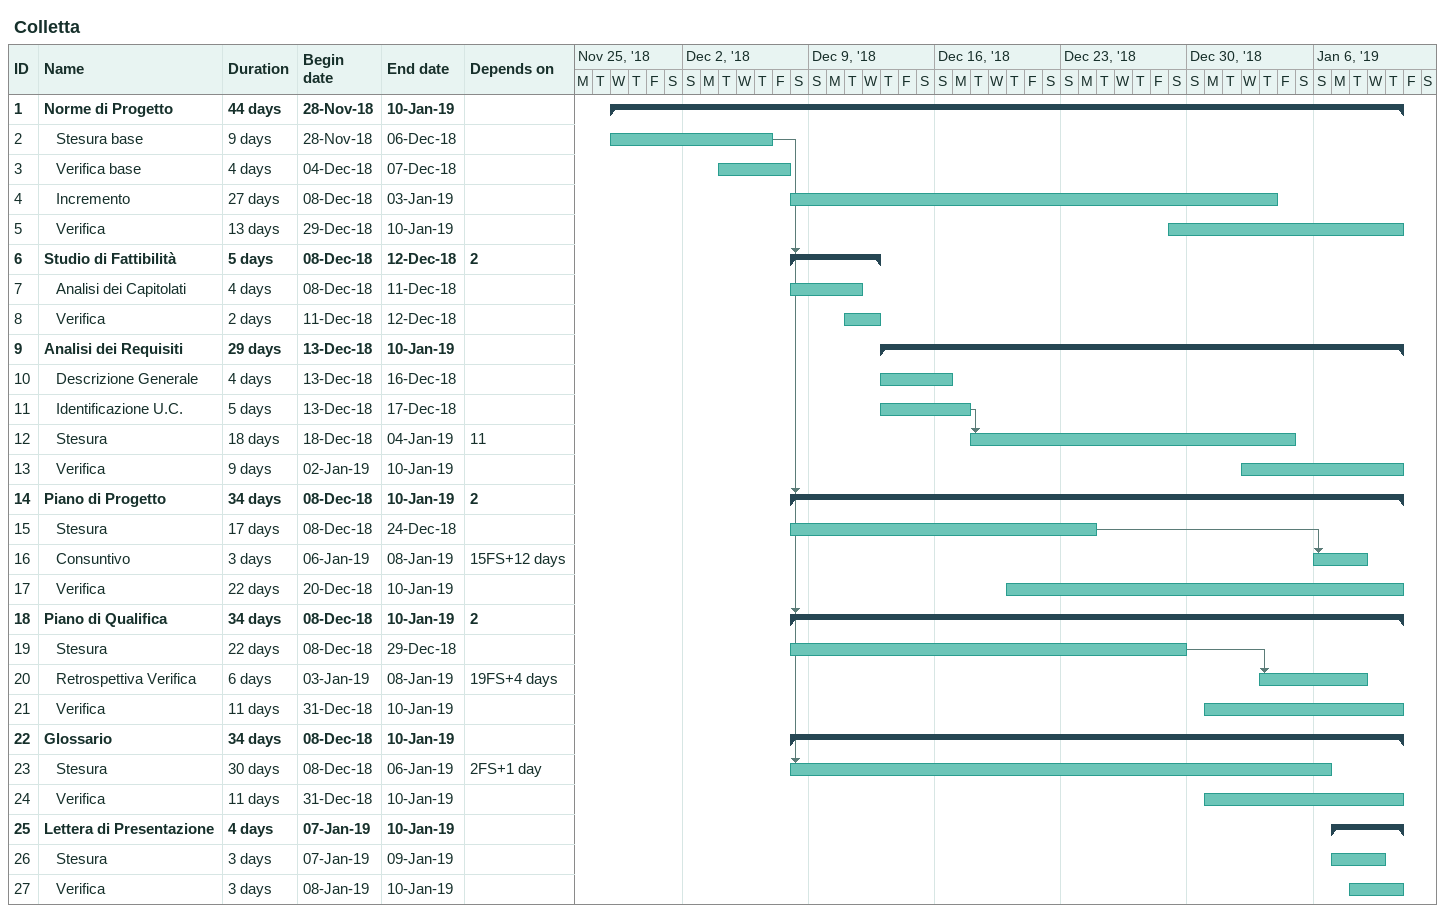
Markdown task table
Colletta

| ID | Level | Task | Duration | Start | Finish | Predecessors |
|---|---|---|---|---|---|---|
| 1 | 1 | **Norme di Progetto** | 44d | 2018-11-28 | 2019-01-10 |  |
| 2 | 2 | Stesura base | 9d | 2018-11-28 | 2018-12-06 |  |
| 3 | 2 | Verifica base | 4d | 2018-12-04 | 2018-12-07 |  |
| 4 | 2 | Incremento | 27d | 2018-12-08 | 2019-01-03 |  |
| 5 | 2 | Verifica | 13d | 2018-12-29 | 2019-01-10 |  |
| 6 | 1 | **Studio di Fattibilità** | 5d | 2018-12-08 | 2018-12-12 | 2 |
| 7 | 2 | Analisi dei Capitolati | 4d | 2018-12-08 | 2018-12-11 |  |
| 8 | 2 | Verifica | 2d | 2018-12-11 | 2018-12-12 |  |
| 9 | 1 | **Analisi dei Requisiti** | 29d | 2018-12-13 | 2019-01-10 |  |
| 10 | 2 | Descrizione Generale | 4d | 2018-12-13 | 2018-12-16 |  |
| 11 | 2 | Identificazione U.C. | 5d | 2018-12-13 | 2018-12-17 |  |
| 12 | 2 | Stesura | 18d | 2018-12-18 | 2019-01-04 | 11 |
| 13 | 2 | Verifica | 9d | 2019-01-02 | 2019-01-10 |  |
| 14 | 1 | **Piano di Progetto** | 34d | 2018-12-08 | 2019-01-10 | 2 |
| 15 | 2 | Stesura | 17d | 2018-12-08 | 2018-12-24 |  |
| 16 | 2 | Consuntivo | 3d | 2019-01-06 | 2019-01-08 | 15FS+12d |
| 17 | 2 | Verifica | 22d | 2018-12-20 | 2019-01-10 |  |
| 18 | 1 | **Piano di Qualifica** | 34d | 2018-12-08 | 2019-01-10 | 2 |
| 19 | 2 | Stesura | 22d | 2018-12-08 | 2018-12-29 |  |
| 20 | 2 | Retrospettiva Verifica | 6d | 2019-01-03 | 2019-01-08 | 19FS+4d |
| 21 | 2 | Verifica | 11d | 2018-12-31 | 2019-01-10 |  |
| 22 | 1 | **Glossario** | 34d | 2018-12-08 | 2019-01-10 |  |
| 23 | 2 | Stesura | 30d | 2018-12-08 | 2019-01-06 | 2FS+1d |
| 24 | 2 | Verifica | 11d | 2018-12-31 | 2019-01-10 |  |
| 25 | 1 | **Lettera di Presentazione** | 4d | 2019-01-07 | 2019-01-10 |  |
| 26 | 2 | Stesura | 3d | 2019-01-07 | 2019-01-09 |  |
| 27 | 2 | Verifica | 3d | 2019-01-08 | 2019-01-10 |  |
